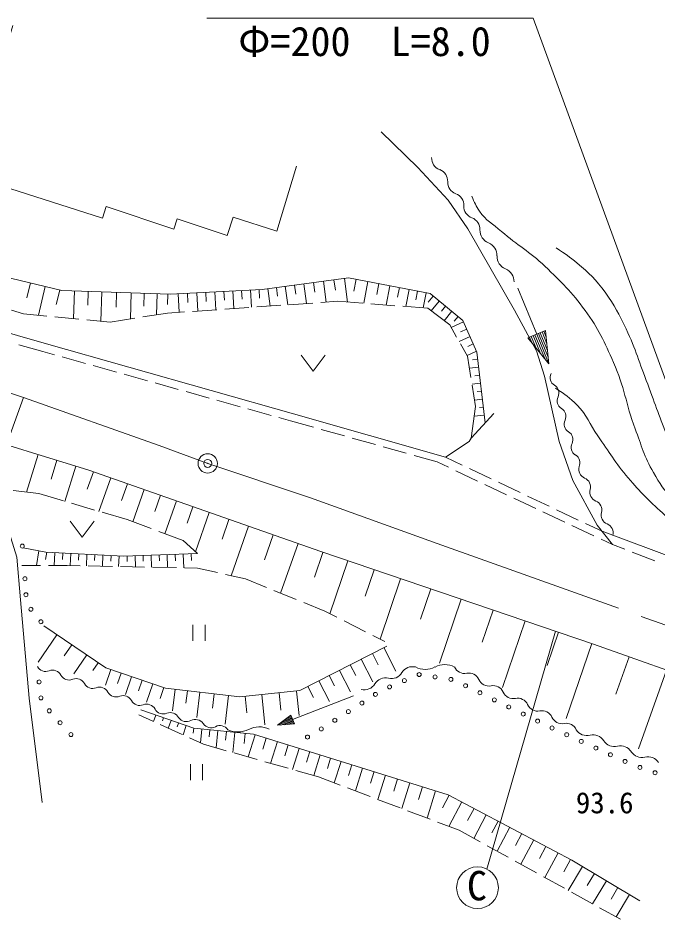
# Model space of a CAD drawing. Units: millimetres at full size, sheet at 1:1000; details may follow other scales. Extents: x 40000 to 680000, y 20000 to 380000.
# Drawn here: x 257206 to 297046, y 266731 to 323333 of the extents above; entities that cross this region are included whole.
import ezdxf
from ezdxf.enums import TextEntityAlignment as Align

# ---------------------------------------------------------------- set-up
doc = ezdxf.new("R2010")
doc.units = ezdxf.units.MM
doc.header["$LTSCALE"] = 1000
doc.header["$PDMODE"] = 32
doc.header["$PDSIZE"] = 500
doc.linetypes.add('CHAIN', pattern=[18.5, 12, -1.5, 3.5, -1.5])
for name, color, linetype, lineweight in [('M-BGD', 7, 'Continuous', 13), ('M-BMK', 2, 'CHAIN', 13), ('M-BMK-SRVR', 3, 'Continuous', 13), ('M-STR-HTXT', 7, 'Continuous', 13), ('M-STR-STRC', 7, 'Continuous', 13)]:
    doc.layers.add(name, color=color, linetype=linetype, lineweight=lineweight)
doc.layers.add('M-BGD-HTXT', color=7, linetype='Continuous')
doc.styles.add('ＭＳ ゴシック', font='')
doc.styles.get('ＭＳ ゴシック').set_extended_font_data('MS Gothic')

msp = doc.modelspace()

# ---------------------------------------------------------------- linework, layer by layer
at = {"layer": 'M-BGD'}
for p, q in [((257966, 306838), (257740, 305906)), ((274991, 306788), (275155, 305559)), ((275605, 306870), (275687, 306256)), ((276220, 306952), (276395, 305645)), ((276873, 307040), (276961, 306386)), ((277527, 307127), (277725, 305649)), ((278262, 307070), (278119, 306338)), ((278993, 306928), (278730, 305572)), ((279672, 306796), (279540, 306118)), ((258897, 306612), (258465, 304825)), ((259791, 306396), (259575, 305503)), ((260706, 306339), (260649, 304620)), ((261566, 306310), (261537, 305450)), ((262426, 306281), (262364, 304459)), ((263337, 306250), (263306, 305339)), ((264248, 306220), (264193, 304601)), ((268327, 306225), (268387, 305092)), ((268894, 306256), (268924, 305689)), ((269461, 306286), (269520, 305170)), ((270018, 306315), (270048, 305757)), ((270576, 306345), (270634, 305247)), ((271125, 306374), (271154, 305825)), ((271674, 306403), (271731, 305323)), ((272214, 306431), (272243, 305891)), ((272751, 306488), (272897, 305403)), ((273294, 306561), (273366, 306018)), ((273836, 306633), (273991, 305479)), ((274414, 306711), (274491, 306133)), ((280350, 306664), (280116, 305465)), ((280949, 306548), (280833, 305948)), ((281549, 306431), (281343, 305371)), ((282079, 306328), (281976, 305798)), ((282609, 306225), (282427, 305287)), ((288317, 306507), (289500, 303650)), ((265057, 306192), (265030, 305383)), ((265866, 306165), (265822, 304856)), ((266521, 306143), (266498, 305488)), ((267175, 306164), (267236, 305012)), ((267751, 306195), (267781, 305619)), ((277125, 305695), (276053, 305621)), ((278674, 305576), (277125, 305695)), ((283050, 306022), (282748, 305652)), ((283437, 305706), (282939, 305095)), ((257547, 304911), (256794, 305137)), ((269569, 305173), (268072, 305070)), ((271564, 305311), (270068, 305208)), ((273559, 305449), (272063, 305346)), ((275555, 305587), (274058, 305483)), ((280668, 305423), (279173, 305538)), ((282715, 305265), (281167, 305384)), ((284081, 304228), (282715, 305265)), ((283825, 305390), (283576, 305085)), ((258997, 304775), (257547, 304911)), ((260988, 304588), (259494, 304728)), ((262935, 304405), (261486, 304541)), ((264471, 304645), (262935, 304405)), ((266502, 304962), (264965, 304722)), ((267574, 305036), (266502, 304962)), ((284212, 305074), (283736, 304490)), ((284600, 304759), (284362, 304466)), ((284514, 303471), (284081, 304228)), ((284950, 304414), (284169, 304074)), ((285150, 303956), (284759, 303786)), ((285349, 303497), (284668, 303201)), ((290054, 303880), (288945, 303421)), ((290265, 301802), (288945, 303421)), ((289209, 303097), (289056, 303467)), ((289167, 303513), (289473, 302774)), ((289737, 302450), (289278, 303559)), ((289389, 303604), (290001, 302126)), ((290265, 301802), (289500, 303650)), ((289611, 303696), (290223, 302218)), ((290181, 302633), (289722, 303742)), ((289832, 303788), (290138, 303049)), ((290096, 303464), (289943, 303834)), ((290265, 301802), (290054, 303880)), ((258749, 302568), (257246, 302981)), ((285194, 302280), (284762, 303037)), ((285549, 303039), (285209, 302891)), ((259474, 302365), (258749, 302568)), ((274829, 302342), (275579, 301342)), ((275579, 301342), (276329, 302342)), ((285749, 302581), (285168, 302327)), ((285407, 300959), (285194, 302280)), ((261400, 301826), (259956, 302230)), ((263326, 301286), (261881, 301691)), ((285823, 302088), (285508, 302051)), ((265252, 300747), (263807, 301151)), ((285882, 301592), (285316, 301524)), ((267178, 300207), (265733, 300612)), ((285999, 300599), (285476, 300536)), ((285940, 301095), (285658, 301062)), ((269104, 299668), (267659, 300072)), ((285700, 299144), (285487, 300465)), ((286058, 300102), (285796, 300071)), ((271029, 299128), (269585, 299533)), ((286117, 299606), (285635, 299548)), ((272955, 298589), (271511, 298994)), ((285420, 297175), (285700, 299144)), ((286176, 299109), (285935, 299080)), ((274162, 298251), (273437, 298454)), ((285420, 297175), (286822, 298713)), ((286235, 298613), (285614, 298539)), ((275602, 297847), (274162, 298251)), ((277528, 297307), (276084, 297712)), ((279454, 296767), (278010, 297172)), ((281380, 296227), (279935, 296632)), ((258449, 296152), (257725, 293805)), ((283302, 295688), (281861, 296092)), ((259623, 295790), (259261, 294616)), ((284011, 295354), (283302, 295688)), ((283822, 295982), (284855, 295493)), ((260797, 295428), (260120, 293235)), ((261890, 295079), (261509, 293996)), ((285820, 294501), (284463, 295141)), ((285307, 295279), (286662, 294638)), ((262972, 294698), (262239, 292611)), ((264016, 294332), (263649, 293288)), ((287114, 294424), (288470, 293782)), ((258489, 293715), (256904, 293901)), ((265060, 293965), (264355, 291959)), ((287629, 293649), (286272, 294288)), ((260039, 293259), (258489, 293715)), ((266063, 293612), (265710, 292610)), ((267065, 293260), (266348, 291218)), ((289438, 292796), (288082, 293436)), ((288922, 293568), (290278, 292926)), ((261957, 292694), (260518, 293118)), ((268086, 292901), (267727, 291880)), ((290730, 292712), (292086, 292070)), ((263986, 292096), (262437, 292553)), ((265497, 291534), (263986, 292096)), ((269107, 292542), (268246, 290092)), ((270332, 292112), (269902, 290887)), ((291248, 291944), (289891, 292583)), ((260447, 291995), (261197, 290995)), ((261197, 290995), (261947, 291995)), ((271558, 291681), (270475, 288602)), ((293057, 291091), (291700, 291730)), ((292537, 291856), (293570, 291368)), ((267477, 290798), (265966, 291360)), ((273097, 291140), (272556, 289600)), ((268365, 289983), (267477, 290798)), ((274637, 290599), (273552, 287512)), ((294218, 290544), (293509, 290878)), ((294218, 290544), (294985, 290246)), ((258502, 290161), (258343, 289238)), ((258995, 290076), (258915, 289614)), ((259492, 290033), (259451, 289235)), ((259992, 290007), (259971, 289608)), ((260491, 289982), (260452, 289229)), ((260990, 289956), (260971, 289580)), ((261490, 289930), (261453, 289210)), ((261989, 289905), (261970, 289545)), ((262488, 289879), (262453, 289191)), ((262988, 289854), (262970, 289510)), ((263487, 289828), (263453, 289173)), ((263986, 289823), (263998, 289495)), ((264486, 289841), (264511, 289153)), ((264986, 289859), (264998, 289515)), ((265485, 289877), (265513, 289134)), ((265985, 289896), (265999, 289524)), ((266485, 289914), (266514, 289116)), ((266984, 289932), (266999, 289533)), ((267484, 289951), (267515, 289097)), ((267984, 289969), (267999, 289542)), ((276181, 290058), (275655, 288509)), ((295451, 290065), (296850, 289522)), ((258595, 289237), (257427, 289241)), ((277730, 289532), (276611, 286234)), ((260263, 289232), (259095, 289236)), ((261073, 289217), (260263, 289232)), ((263073, 289180), (261573, 289208)), ((265072, 289142), (263572, 289171)), ((267072, 289105), (265572, 289133)), ((268382, 289081), (267572, 289096)), ((269631, 288795), (268382, 289081)), ((271367, 288398), (270118, 288683)), ((279379, 288973), (278820, 287324)), ((272675, 287868), (271367, 288398)), ((281028, 288413), (279751, 284650)), ((274528, 287117), (273138, 287680)), ((282910, 287775), (282272, 285893)), ((284792, 287136), (283440, 283152)), ((276299, 286399), (274992, 286929)), ((286784, 286460), (286108, 284468)), ((277056, 286016), (276299, 286399)), ((268093, 285549), (268093, 284549)), ((268843, 284549), (268843, 285549)), ((278840, 285112), (277502, 285790)), ((288777, 285784), (287369, 281635)), ((259622, 284927), (258455, 283210)), ((280043, 284502), (279286, 284886)), ((290851, 285081), (290147, 283006)), ((260548, 284297), (260078, 283605)), ((292926, 284377), (291339, 279701)), ((261474, 283668), (260667, 282481)), ((279273, 283763), (279635, 283058)), ((279978, 284126), (280736, 282650)), ((262192, 283180), (261859, 282690)), ((277894, 283054), (278240, 282380)), ((278567, 283401), (279292, 281990)), ((295254, 283553), (294428, 281226)), ((262969, 282755), (262639, 281785)), ((263620, 282534), (263398, 281883)), ((277220, 282708), (277913, 281360)), ((297580, 282727), (295842, 277827)), ((264270, 282312), (263893, 281202)), ((264933, 282087), (264708, 281424)), ((275932, 282046), (276594, 280758)), ((276576, 282377), (276907, 281733)), ((265596, 281861), (265208, 280719)), ((266272, 281632), (266042, 280956)), ((266975, 281526), (266821, 280184)), ((267745, 281437), (267657, 280667)), ((268515, 281349), (268334, 279769)), ((274543, 281420), (274698, 279892)), ((275249, 281695), (275600, 281012)), ((269410, 281246), (269307, 280352)), ((270305, 281144), (270100, 279363)), ((271344, 281096), (271450, 280055)), ((272385, 281201), (272577, 279304)), ((273464, 281311), (273573, 280232)), ((278093, 281125), (274299, 279647)), ((264719, 279943), (265597, 279543)), ((265782, 279919), (265644, 279521)), ((266254, 279755), (266186, 279556)), ((273367, 279284), (274190, 279926)), ((273367, 279284), (274299, 279647)), ((274277, 279703), (273531, 279412)), ((273696, 279541), (274255, 279759)), ((274233, 279815), (273861, 279669)), ((274025, 279798), (274211, 279870)), ((274407, 279367), (274190, 279926)), ((266052, 279335), (267417, 278713)), ((266727, 279591), (266558, 279105)), ((267199, 279427), (267115, 279184)), ((267672, 279263), (267472, 278688)), ((268144, 279100), (268114, 278797)), ((268642, 279050), (268556, 278193)), ((273367, 279284), (274407, 279367)), ((274320, 279591), (273575, 279301)), ((273783, 279317), (274342, 279535)), ((274364, 279479), (273991, 279334)), ((274199, 279351), (274386, 279423)), ((267872, 278505), (268750, 278105)), ((269139, 279001), (269096, 278572)), ((269637, 278951), (269530, 277883)), ((270171, 278898), (270118, 278364)), ((270705, 278845), (270580, 277584)), ((271336, 278782), (271273, 278152)), ((271962, 278700), (271531, 277313)), ((272656, 278485), (272440, 277791)), ((268750, 278105), (270169, 277701)), ((273349, 278269), (272928, 276915)), ((274026, 278059), (273815, 277382)), ((270650, 277564), (272093, 277153)), ((274703, 277848), (274292, 276527)), ((275363, 277643), (275158, 276982)), ((276024, 277438), (275623, 276148)), ((267941, 276860), (267941, 275860)), ((268691, 275860), (268691, 276860)), ((272573, 277016), (274016, 276606)), ((276668, 277237), (276468, 276593)), ((277313, 277037), (276896, 275693)), ((277985, 276828), (277776, 276156)), ((274497, 276469), (275916, 276065)), ((278657, 276619), (278213, 275194)), ((279369, 276398), (279148, 275685)), ((275916, 276065), (277255, 275557)), ((280082, 276176), (279612, 274663)), ((280839, 275941), (280604, 275185)), ((281595, 275706), (281096, 274100)), ((277722, 275380), (279125, 274848)), ((282398, 275456), (282148, 274654)), ((283200, 275207), (282671, 273503)), ((279592, 274671), (280995, 274139)), ((284048, 274932), (283630, 274143)), ((281462, 273962), (282865, 273430)), ((284836, 274514), (284028, 272989)), ((285599, 274110), (285195, 273347)), ((286362, 273706), (285586, 272241)), ((283332, 273252), (284671, 272745)), ((287094, 273318), (286706, 272585)), ((287827, 272930), (287038, 271441)), ((284671, 272745), (285976, 272026)), ((288572, 272536), (288177, 271791)), ((286414, 271785), (287727, 271061)), ((289316, 272141), (288515, 270627)), ((290073, 271740), (289673, 270983)), ((290830, 271339), (290015, 269800)), ((288165, 270820), (289479, 270096)), ((291600, 270932), (291192, 270162)), ((292351, 270491), (291465, 269002)), ((293095, 270047), (292652, 269303)), ((289917, 269854), (291231, 269131)), ((293839, 269604), (292983, 268165)), ((291669, 268889), (292983, 268165)), ((294559, 269176), (294130, 268457)), ((295278, 268748), (294450, 267357)), ((293421, 267924), (294725, 267205))]:
    msp.add_line(p, q, dxfattribs=at)
for points in [[(274541, 314120), (273310, 310056), (270595, 310933), (270224, 309786), (267105, 310832), (266902, 310191), (262687, 311608), (262467, 310882), (254070, 313547), (256869, 322872)], [(294218, 290544), (293274, 291744), (291756, 294526), (290896, 296955), (289986, 301027), (289480, 302621), (288114, 305150), (285205, 310209), (283991, 312005), (282091, 314023), (279809, 316260)], [(246829, 310881), (254114, 307769), (259919, 306365), (266672, 306138), (272402, 306441), (277789, 307162), (282861, 306176), (284910, 304506), (285770, 302533), (286292, 298132)], [(231186, 310472), (236650, 309448), (241254, 308217), (249635, 305721), (258960, 303057), (274356, 298690), (283822, 295982)], [(258709, 274466), (257900, 280975), (257360, 287096), (257124, 289766), (256753, 290969), (256068, 291958), (255258, 292880), (253695, 294027), (250896, 296107), (248996, 297613), (248153, 298422), (247771, 298973), (247703, 299254), (247748, 299412), (248400, 299344), (253639, 297636), (261604, 295179), (276047, 290103), (293045, 284336), (308020, 279024), (318820, 275407), (334984, 270475), (345456, 267718), (350110, 266731)], [(285420, 297175), (285289, 296969), (283822, 295982)], [(293570, 291368), (298289, 289607), (304989, 287306)], [(257517, 290331), (258933, 290061), (263756, 289814), (268365, 289983)], [(258795, 285489), (262666, 282858), (266384, 281593), (271013, 281062), (274756, 281442), (280169, 284224)], [(295933, 268358), (291683, 270888), (283994, 274960), (271869, 278729), (268142, 279100), (264837, 280247)]]:
    msp.add_lwpolyline(points, dxfattribs=at)
for centre in [(257464, 290445), (257629, 288415), (257688, 287416), (257999, 286515), (258622, 285733), (282181, 282448), (258512, 281987), (281259, 282066), (283169, 282296), (284158, 282145), (279457, 281211), (280337, 281677), (285070, 281751), (285968, 281310), (258625, 280994), (278614, 280673), (286865, 280869), (259144, 280185), (277771, 280135), (287763, 280428), (276928, 279597), (288660, 279988), (289558, 279547), (259819, 279447), (276085, 279059), (290460, 279116), (260494, 278710), (275226, 278552), (291369, 278700), (292279, 278283), (293188, 277867), (294097, 277450), (295006, 277034), (295931, 276658), (296875, 276328)]:
    msp.add_circle(centre, 125, dxfattribs=at)
for centre, radius, start, end in [((283710, 314607), 754, 176.9955, 250.5331), ((283207, 313186), 754, 356.9955, 70.5331), ((284713, 313107), 754, 176.9955, 250.5331), ((284210, 311685), 754, 356.9955, 70.5331), ((285716, 311606), 754, 176.9955, 250.5331), ((285214, 310184), 754, 356.9955, 70.5331), ((286823, 310127), 856, 178.8419, 247.7079), ((286173, 308543), 856, 358.8419, 67.7079), ((287885, 308508), 856, 178.8419, 247.7079), ((287235, 306924), 856, 358.8419, 67.7079), ((290887, 300944), 552, 153.4901, 240.0461), ((290336, 299988), 552, 333.4901, 60.0461), ((291323, 299496), 552, 153.4901, 240.0461), ((290772, 298540), 552, 333.4901, 60.0461), ((291759, 298048), 552, 153.4901, 240.0461), ((291209, 297092), 552, 333.4901, 60.0461), ((292196, 296600), 552, 153.4901, 240.0461), ((291645, 295644), 552, 333.4901, 60.0461), ((292719, 295240), 602, 164.7846, 247.4744), ((292258, 294128), 602, 344.7846, 67.4744), ((293419, 293812), 602, 164.7846, 247.4744), ((292958, 292700), 602, 344.7846, 67.4744), ((294120, 292384), 602, 164.7846, 247.4744), ((293659, 291273), 602, 344.7846, 67.4744), ((283775, 281763), 1303, 62.2417, 117.7583), ((258916, 283215), 580, 208.009, 292.2693), ((259356, 282141), 580, 28.009, 112.2693), ((280448, 282964), 772, 256.241, 328.9073), ((281770, 282167), 772, 76.241, 148.9073), ((282560, 284070), 1303, 242.2417, 297.7583), ((285005, 283194), 682, 204.0214, 281.4817), ((285276, 281857), 682, 24.0214, 101.4817), ((260381, 282686), 580, 208.009, 292.2693), ((260821, 281612), 580, 28.009, 112.2693), ((261846, 282157), 580, 208.009, 292.2693), ((280081, 281465), 772, 76.241, 148.9073), ((286522, 282413), 682, 204.0214, 281.4817), ((262286, 281083), 580, 28.009, 112.2693), ((263311, 281628), 580, 208.009, 292.2693), ((278760, 282262), 772, 256.241, 328.9073), ((286794, 281076), 682, 24.0214, 101.4817), ((288040, 281631), 682, 204.0214, 281.4817), ((263751, 280553), 580, 28.009, 112.2693), ((264776, 281099), 580, 208.009, 292.2693), ((288312, 280294), 682, 24.0214, 101.4817), ((265216, 280024), 580, 28.009, 112.2693), ((266241, 280569), 580, 208.009, 292.2693), ((289558, 280850), 682, 204.0214, 281.4817), ((289829, 279513), 682, 24.0214, 101.4817), ((266681, 279495), 580, 28.009, 112.2693), ((267685, 280107), 597, 214.6092, 297.6515), ((268239, 279049), 597, 34.6092, 117.6514), ((291075, 280068), 682, 204.0214, 281.4817), ((269222, 279727), 597, 214.6092, 297.6515), ((269776, 278670), 597, 34.6092, 117.6514), ((272222, 277725), 1462, 64.6619, 117.0232), ((291347, 278731), 682, 24.0214, 101.4817), ((270893, 280330), 1462, 244.6619, 297.0232), ((292631, 279422), 780, 212.0575, 284.3396), ((293017, 277912), 780, 32.0575, 104.3396), ((294338, 278739), 780, 212.0575, 284.3396), ((294724, 277229), 780, 32.0575, 104.3396), ((296045, 278056), 780, 212.0575, 284.3396), ((296432, 276546), 780, 32.0575, 104.3396)]:
    msp.add_arc(centre, radius, start, end, dxfattribs=at)
for points, knots in [([(285462, 312255), (285627, 311822), (285717, 311662), (285943, 311319), (286342, 310711), (286761, 310532), (287309, 310054), (288330, 309162), (289039, 308821), (290015, 307879), (291062, 306868), (291665, 306299), (292519, 305122), (293366, 303955), (293705, 303201), (294290, 301884), (294977, 300336), (295046, 299350), (295630, 297761), (296030, 296676), (296201, 296036), (296769, 295029), (297168, 294322), (297440, 293940), (298008, 293360), (298762, 292590), (299265, 292227), (300184, 291665), (301459, 290884), (302334, 290754), (303750, 290274), (306087, 289482), (307469, 289275), (309871, 288714), (314373, 287663), (316896, 287070), (321439, 286218), (323080, 285910), (324001, 285739), (325655, 285510), (327372, 285273), (328337, 285172), (330056, 284953), (330781, 284861), (331196, 284867), (331911, 284717), (332310, 284634), (332573, 284672), (332923, 284464), (333125, 284345), (333214, 284279), (333395, 284093)], [0, 0, 0, 0, 1, 1, 1, 2, 2, 2, 3, 3, 3, 4, 4, 4, 5, 5, 5, 6, 6, 6, 7, 7, 7, 8, 8, 8, 9, 9, 9, 10, 10, 10, 11, 11, 11, 12, 12, 12, 13, 13, 13, 14, 14, 14, 15, 15, 15, 16, 16, 16, 17, 17, 17, 17]), ([(290704, 309025), (291336, 308618), (291529, 308473), (292020, 308069), (292777, 307446), (293196, 307061), (293762, 306259), (294354, 305421), (294624, 304904), (295066, 303977), (295690, 302671), (295895, 301877), (296415, 300526), (296922, 299211), (297145, 298450), (297697, 297153), (298003, 296435), (298123, 295998), (298557, 295349), (298964, 294741), (299295, 294470), (299855, 294000), (300529, 293435), (300979, 293205), (301761, 292803), (303079, 292125), (303917, 291967), (305319, 291487), (307357, 290790), (308520, 290459), (310597, 289885), (312895, 289251), (314198, 288949), (316533, 288469), (319309, 287898), (320888, 287706), (323683, 287238), (326322, 286796), (327824, 286681), (330445, 286142), (331991, 285823), (332838, 285563), (334374, 285197), (335440, 284943), (336025, 284740), (337106, 284557), (337790, 284441), (338184, 284448), (338876, 284405), (339510, 284365), (339870, 284457), (340501, 284388), (340665, 284370), (340763, 284369), (340917, 284309), (341034, 284264), (341081, 284238), (341201, 284159)], [0, 0, 0, 0, 1, 1, 1, 2, 2, 2, 3, 3, 3, 4, 4, 4, 5, 5, 5, 6, 6, 6, 7, 7, 7, 8, 8, 8, 9, 9, 9, 10, 10, 10, 11, 11, 11, 12, 12, 12, 13, 13, 13, 14, 14, 14, 15, 15, 15, 16, 16, 16, 17, 17, 17, 18, 18, 18, 19, 19, 19, 19]), ([(290664, 300291), (291310, 299875), (291541, 299699), (292016, 299222), (292650, 298587), (292794, 298058), (293309, 297322), (294036, 296284), (294382, 295652), (295209, 294692), (295985, 293791), (296450, 293307), (297334, 292511), (298408, 291543), (299027, 291009), (300223, 290195), (301267, 289484), (301962, 289267), (303067, 288655), (303569, 288377), (303932, 288330), (304349, 287935), (304568, 287728), (304661, 287632), (304854, 287352)], [0, 0, 0, 0, 1, 1, 1, 2, 2, 2, 3, 3, 3, 4, 4, 4, 5, 5, 5, 6, 6, 6, 7, 7, 7, 8, 8, 8, 8])]:
    msp.add_open_spline(points, degree=3, knots=knots, dxfattribs=at)
at = {"layer": 'M-BMK'}
msp.add_lwpolyline([(201226, 309527), (219023, 308176), (228447, 307021), (237516, 305380), (246942, 303027), (253785, 300967), (257535, 299694), (265996, 296705), (269011, 295599), (275421, 293449), (283295, 290600), (303141, 283531), (318259, 278270), (323891, 276379), (331332, 274166), (338105, 272334)], dxfattribs=at)
at = {"layer": 'M-BMK-SRVR'}
msp.add_circle((269011, 295599), 600, dxfattribs=at)
msp.add_point((269011, 295599), dxfattribs=at)
at = {"layer": 'M-STR-HTXT'}
for p, q in [((289272, 323333), (268948, 323333)), ((289272, 323333), (303487, 284486)), ((257535, 299694), (247211, 271271))]:
    msp.add_line(p, q, dxfattribs=at)
at = {"layer": 'M-STR-STRC'}
msp.add_line((286404, 270329), (290673, 285141), dxfattribs=at)
msp.add_circle((285813, 269167), 1300, dxfattribs=at)

# ---------------------------------------------------------------- texts
at = {"layer": 'M-BGD-HTXT', "style": 'ＭＳ ゴシック'}
msp.add_text('93.6', height=1320, dxfattribs=at).set_placement((291941, 273405), align=Align.BOTTOM_LEFT)
at = {"layer": 'M-STR-HTXT', "style": 'ＭＳ ゴシック'}
msp.add_text('Φ=200\u3000L=8.0', height=1833, dxfattribs=at).set_placement((270913, 320422), align=Align.BOTTOM_LEFT)
at = {"layer": 'M-STR-STRC', "style": 'ＭＳ ゴシック'}
msp.add_text('C', height=1833, dxfattribs=at).set_placement((285154, 267829), align=Align.BOTTOM_LEFT)

doc.saveas('drawing.dxf')
